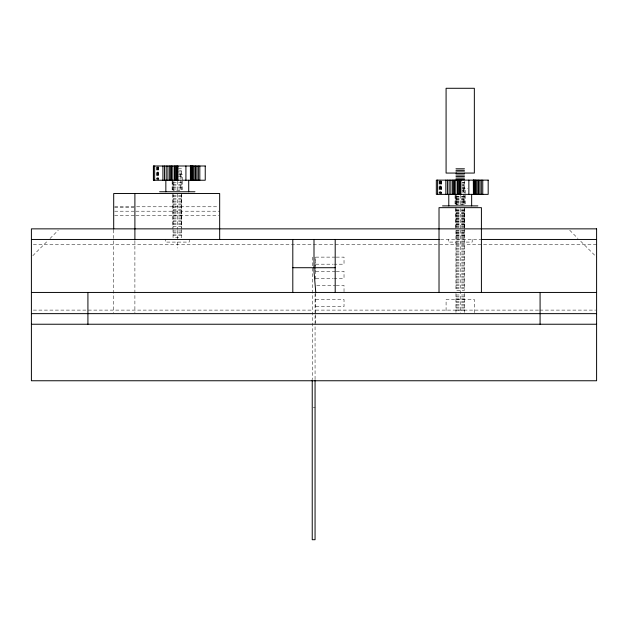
<?xml version="1.0" encoding="UTF-8"?>
<svg xmlns="http://www.w3.org/2000/svg" width="628" height="628" viewBox="0 0 628 628"><rect width="100%" height="100%" fill="white"/><g stroke="black" fill="none" stroke-linecap="round" stroke-linejoin="round"><path stroke-width="0.47" stroke-dasharray="3.14 2.35" d="M182.434 180.236L182.442 174.474M465.372 193.408L465.379 188.604M32.782 255.737L47.257 241.27M50.012 238.507L58.278 230.241M178.376 168.806L181.523 168.806L181.523 178.132L178.376 178.132M179.404 170.361L181.523 170.361M178.376 171.915L181.523 171.915M179.404 173.469L181.523 173.469M178.729 174.474L184.083 174.474M179.404 175.024L181.523 175.024M178.376 176.578L181.523 176.578M462.334 182.387L464.453 182.387M173.045 182.795L181.523 182.795M462.334 182.795L464.453 182.795M462.334 183.941L464.453 183.941M173.045 184.349L181.523 184.349M462.334 184.349L464.453 184.349M462.334 185.496L464.453 185.496M173.045 185.904L181.523 185.904M462.334 185.904L464.453 185.904M462.334 187.05L464.453 187.05M173.045 187.458L181.523 187.458M462.334 187.458L464.453 187.458M462.067 188.604L467.805 188.604M173.045 189.012L181.523 189.012M462.334 189.012L464.453 189.012M462.334 190.158L464.453 190.158M462.334 190.567L464.453 190.567M462.334 191.713L464.453 191.713M462.334 192.121L464.453 192.121M173.045 195.23L181.523 195.23M455.975 196.376L464.453 196.376M173.045 196.784L181.523 196.784M455.975 196.784L464.453 196.784M455.975 197.93L464.453 197.93M173.045 198.338L181.523 198.338M455.975 198.338L464.453 198.338M455.975 199.484L464.453 199.484M173.045 199.892L181.523 199.892M455.975 199.892L464.453 199.892M455.975 201.039L464.453 201.039M173.045 201.447L181.523 201.447M455.975 201.447L464.453 201.447M455.975 202.593L464.453 202.593M173.045 203.001L181.523 203.001M455.975 203.001L464.453 203.001M455.975 204.147L464.453 204.147M173.045 204.555L181.523 204.555M173.045 206.11L181.523 206.11M114.657 206.785L218.693 206.785M114.657 207.664L133.929 207.664M173.045 207.664L181.523 207.664M173.045 209.218L181.523 209.218M455.975 209.218L464.453 209.218M455.975 210.364L464.453 210.364M173.045 210.773L181.523 210.773M455.975 210.773L464.453 210.773M114.657 211.196L133.929 211.196M135.868 211.196L219.674 211.196M455.975 211.919L464.453 211.919M173.045 212.327L181.523 212.327M455.975 212.327L464.453 212.327M455.975 213.473L464.453 213.473M173.045 213.881L181.523 213.881M455.975 213.881L464.453 213.881M455.975 215.027L464.453 215.027M173.045 215.435L181.523 215.435M455.975 215.435L464.453 215.435M114.657 215.616L134.894 215.616M135.868 215.616L218.693 215.616M455.975 216.581L464.453 216.581M173.045 216.99L181.523 216.99M455.975 216.99L464.453 216.99M455.975 218.136L464.453 218.136M173.045 218.544L181.523 218.544M455.975 218.544L464.453 218.544M455.975 219.69L464.453 219.69M173.045 220.098L181.523 220.098M455.975 220.098L464.453 220.098M455.975 221.244L464.453 221.244M173.045 221.653L181.523 221.653M455.975 221.653L464.453 221.653M455.975 222.799L464.453 222.799M173.045 223.207L181.523 223.207M455.975 223.207L464.453 223.207M455.975 224.353L464.453 224.353M173.045 224.761L181.523 224.761M455.975 224.761L464.453 224.761M455.975 225.907L464.453 225.907M173.045 226.316L181.523 226.316M455.975 226.316L464.453 226.316M455.975 227.462L464.453 227.462M455.975 230.57L464.453 230.57M173.045 230.978L181.523 230.978M455.975 230.978L464.453 230.978M455.975 232.125L464.453 232.125M173.045 232.533L181.523 232.533M455.975 232.533L464.453 232.533M455.975 233.679L464.453 233.679M173.045 234.087L181.523 234.087M455.975 234.087L464.453 234.087M455.975 235.233L464.453 235.233M173.045 235.641L181.523 235.641M455.975 235.641L464.453 235.641M455.975 236.787L464.453 236.787M455.975 237.549L464.453 237.549M455.975 238.342L464.453 238.342M440.581 239.456L480.812 239.456M455.975 239.896L464.453 239.896M455.975 241.804L464.453 241.804M455.975 243.711L464.453 243.711M33.363 244.755L596.6 244.755M455.975 245.265L464.453 245.265M455.975 246.82L464.453 246.82M455.975 248.374L464.453 248.374M455.975 249.928L464.453 249.928M455.975 251.483L464.453 251.483M455.975 253.037L464.453 253.037M455.975 254.591L464.453 254.591M455.975 256.146L464.453 256.146M335.258 257.119L315.766 257.119L315.766 280.669M336.231 257.119L344.026 257.119L344.026 264.184L334.284 264.184M455.975 257.7L464.453 257.7M455.975 259.254L464.453 259.254M455.975 260.808L464.453 260.808M455.975 262.363L464.453 262.363M455.975 263.917L464.453 263.917M315.766 264.184L333.303 264.184M455.975 265.471L464.453 265.471M455.975 267.026L464.453 267.026M455.975 268.58L464.453 268.58M455.975 270.134L464.453 270.134M315.766 271.249L335.258 271.249M336.231 271.249L344.026 271.249L344.026 278.314L334.284 278.314M455.975 271.689L464.453 271.689M455.975 273.243L464.453 273.243M455.975 274.797L464.453 274.797M455.975 276.351L464.453 276.351M455.975 277.906L464.453 277.906M315.766 278.314L333.303 278.314M455.975 279.46L464.453 279.46M455.975 281.014L464.453 281.014M455.975 282.569L464.453 282.569M455.975 284.123L464.453 284.123M316.74 285.379L335.258 285.379M336.231 285.379L344.026 285.379L344.026 292.444M455.975 285.677L464.453 285.677M455.975 287.231L464.453 287.231M455.975 288.786L464.453 288.786M455.975 295.003L464.453 295.003M455.975 296.557L464.453 296.557M455.975 298.112L464.453 298.112M315.766 299.509L344.026 299.509L344.026 306.574L315.766 306.574M455.975 299.666L464.453 299.666M455.975 301.22L464.453 301.22M455.975 302.774L464.453 302.774M455.975 304.329L464.453 304.329M455.975 305.883L464.453 305.883M455.975 307.437L464.453 307.437M455.975 308.992L464.453 308.992M33.355 310.106L312.234 310.106M315.766 310.106L538.871 310.106M539.845 310.106L595.619 310.106M455.975 310.546L464.453 310.546M313.176 407.25L315.06 407.25M569.722 230.241L577.988 238.507M580.743 241.27L596.6 257.119M314.793 265.291L315.005 271.108M465.372 195.332L465.379 204.94M182.434 181.202L182.442 190.81M474.344 312.697L474.344 299.509L446.084 299.509L446.084 312.697M472.185 239.456L472.185 242.086L448.251 242.086L448.251 239.456M464.626 208.629L464.634 228.859M464.453 180.833L464.453 193.267M464.453 194.821L464.453 204.555L455.975 204.555L455.975 194.821M464.453 207.664L464.453 227.87M464.453 229.016L464.453 290.34L455.975 290.34L455.975 229.016M464.453 293.449L464.453 312.454M463.629 188.604L463.629 204.94M460.214 195.19L460.214 204.995M460.214 208.629L460.214 229.385M460.214 230.162L460.214 312.666M456.799 195.332L456.799 204.94M455.975 207.664L455.975 227.87M455.975 293.449L455.975 312.454M455.81 208.629L455.802 228.859M455.237 195.332L455.206 204.94M455.057 195.332L455.057 205.898M441.453 181.076L441.413 193.416M441.366 181.076L441.303 194.366M440.903 180.126L440.864 194.366M440.589 181.076L440.589 193.416M440.157 181.076L440.157 193.416M439.922 180.126L439.922 193.416M439.2 181.076L439.2 193.416M439.09 181.076L439.09 193.416M315.766 293.174L315.766 313.639M315.766 314.604L315.766 324.236M315.06 257.119L315.06 270.597M315.06 293.818L315.06 379.022M312.234 257.119L312.234 379.022M189.248 239.456L189.248 242.086L165.313 242.086L165.313 239.456M181.696 194.515L181.696 228.859M181.523 181.241L181.523 190.567L173.045 190.567L173.045 181.241M181.523 193.675L181.523 227.87M181.523 229.424L181.523 237.549L173.045 237.549L173.045 229.424M180.699 174.474L180.699 190.81M177.284 181.272L177.284 190.818M177.284 194.209L177.284 229.385M177.284 230.358L177.284 240.131M177.284 242.086L177.284 248.076M173.87 181.202L173.87 190.81M173.045 193.675L173.045 227.87M172.865 194.515L172.865 228.859M172.3 181.202L172.268 190.81M172.119 181.202L172.119 191.768M158.429 166.946L158.523 179.286M158.366 166.946L158.366 180.236M157.966 165.996L157.934 180.236M157.652 166.946L157.652 179.286M157.22 166.946L157.22 179.286M156.992 166.946L156.992 179.286M156.262 166.946L156.262 179.286M134.894 240.555L134.894 312.666M113.699 229.832L113.699 312.666"/><path stroke-width="0.94" d="M455.975 168.806L464.453 168.806M455.975 170.361L464.453 170.361M455.975 171.915L464.453 171.915M456.564 173.061L446.084 173.061L446.084 88.281L474.344 88.281L474.344 173.061L464.728 173.061M455.975 173.469L464.453 173.469M455.975 175.024L464.453 175.024M455.975 176.578L464.453 176.578M455.975 178.132L464.453 178.132M455.975 179.687L464.453 179.687M159.622 191.768L194.947 191.768M442.552 205.898L477.877 205.898M31.4 239.456L439.6 239.456M481.794 239.456L596.6 239.456M292.805 267.716L335.195 267.716M31.4 292.444L596.6 292.444M31.4 313.639L596.6 313.639M31.4 324.236L596.6 324.236M315.766 292.444L314 271.249L314 239.456M540.08 292.444L540.08 324.236M482.759 180.126L482.759 194.366M481.315 180.126L481.315 194.366M481.409 292.444L481.409 207.664L439.019 207.664L439.019 292.444M479.925 180.126L479.925 194.366M478.615 180.126L478.615 194.366M477.79 180.126L477.79 194.366M476.33 180.126L476.33 194.366M475.325 180.126L475.325 194.366M475.058 180.126L475.058 194.366M474.423 180.126L474.423 194.366M473.787 180.126L473.787 194.366M473.551 180.126L473.551 194.366M473.339 180.126L473.418 194.366M471.652 194.366L471.652 205.898M468.857 180.126L468.857 194.366M460.889 180.126L460.889 194.366M460.167 180.126L460.167 194.366M459.272 180.126L459.272 194.366M458.236 180.126L458.236 194.366M457.404 180.126L457.404 194.366M455.779 180.126L455.779 194.366M454.303 180.126L454.303 194.366M453.809 180.126L453.809 194.366M452.607 180.126L452.607 194.366M450.865 180.126L450.865 194.366M449.122 180.126L449.122 194.366M448.785 194.366L448.785 205.898M447.442 180.126L447.442 194.366M445.856 180.126L445.856 194.366M437.598 180.126L437.598 194.366M335.195 239.456L335.195 292.444M315.06 379.979L315.06 539.719L312.234 539.719L312.234 379.854M292.805 239.456L292.805 292.444M219.674 239.456L219.674 193.534L113.699 193.534L113.699 229.055M199.822 165.996L199.822 180.236M198.377 165.996L198.377 180.236M196.988 165.996L196.988 180.236M195.677 165.996L195.677 180.236M194.853 165.996L194.853 180.236M193.393 165.996L193.393 180.236M192.388 165.996L192.388 180.236M192.129 165.996L192.129 180.236M191.493 165.996L191.493 180.236M190.849 165.996L190.849 180.236M190.614 165.996L190.614 180.236M190.402 165.996L190.402 180.236M188.714 180.236L188.714 191.768M185.919 165.996L185.919 180.236M177.952 165.996L177.952 180.236M177.229 165.996L177.229 180.236M176.335 165.996L176.335 180.236M175.298 165.996L175.298 180.236M174.466 165.996L174.466 180.236M172.841 165.996L172.841 180.236M171.366 165.996L171.366 180.236M170.871 165.996L170.871 180.236M169.67 165.996L169.67 180.236M167.927 165.996L167.927 180.236M166.192 165.996L166.192 180.236M165.847 180.236L165.847 191.768M164.505 165.996L164.505 180.236M162.919 165.996L162.919 180.236M154.661 165.996L154.661 180.236M153.538 165.996L153.538 180.236M134.894 193.534L134.894 239.456M87.92 292.444L87.92 324.236M205.238 165.996L153.389 165.996L153.389 180.236L205.238 180.236L205.238 165.996M488.176 180.126L436.327 180.126L436.327 194.366L488.176 194.366L488.176 180.126M596.6 228.859L31.4 228.859L31.4 380.756L596.6 380.756L596.6 228.859"/></g></svg>
